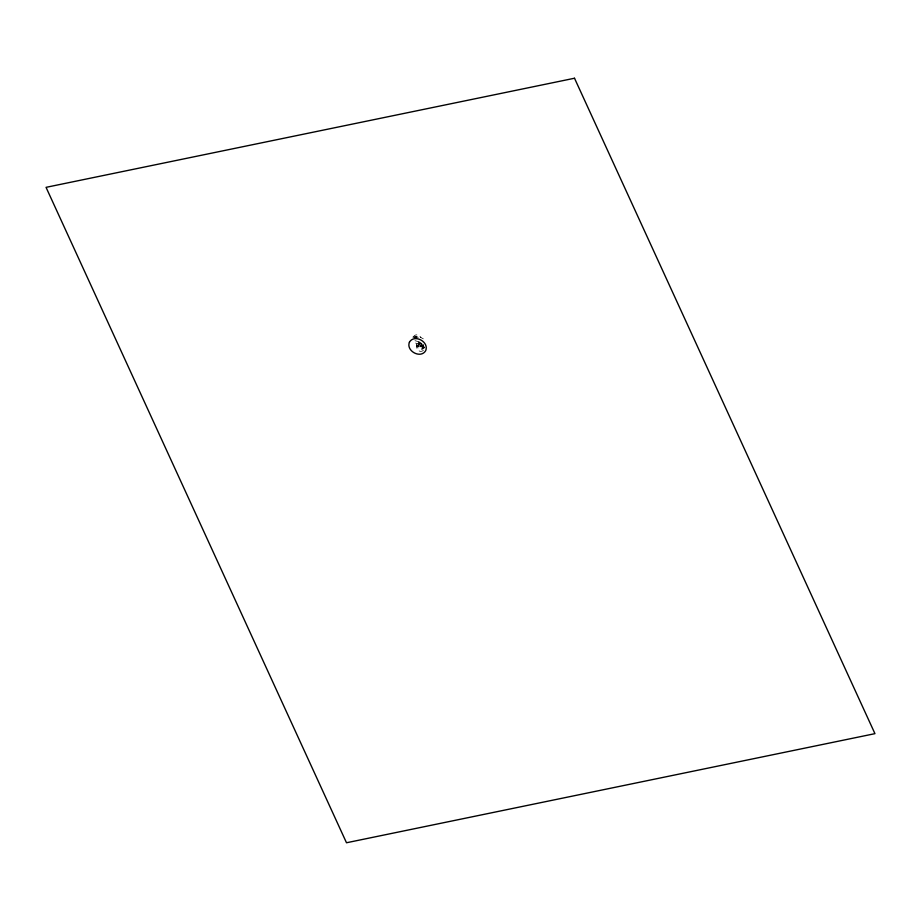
<?xml version="1.0" encoding="UTF-8"?>
<svg xmlns="http://www.w3.org/2000/svg" width="921" height="921" viewBox="0 0 921 921"><rect width="100%" height="100%" fill="white"/><g stroke="black" fill="none" stroke-linecap="round" stroke-linejoin="round"><path stroke-width="0.69" stroke-dasharray="4.61 3.45" d="M423.43 350.371C417.593 354.976 412.907 342.67 420.16 342.278M418.859 342.232L420.218 343.982L421.933 343.084L420.966 345.398L418.583 344.454L419.147 341.622M423.061 345.214C424.604 353.468 415.348 344.707 422.417 344.673M423.476 344.396C423.764 349.473 418.088 345.168 421.841 343.038M413.414 337.236C414.208 333.46 419.792 334.553 420.932 337.581M416.35 346.664L418.675 344.293L421.979 344.834M418.468 343.729L420.172 342.842M419.93 346.918L421.634 346.02L423.004 347.77M420.69 345.513C421.922 343.349 424.65 347.275 424.178 348.829L424.673 346.895C423.591 351.454 416.269 348.852 416.845 344.73M423.384 346.273L421.68 347.159L420.31 345.421M419.999 342.877L416.396 343.625L413.23 341M412.746 337.086L419.09 336.602L423.303 338.813M414.911 337.339L416.211 336.614L416.142 337.454M415.164 337.397L415.958 337.443M414.369 337.109L418.249 337.282M418.917 341.783L415.003 340.689M422.186 345.076L421.887 344.961M420.563 342.992L421.542 344.581M421.611 344.776L421.139 343.752M422.762 345.363L423.015 346.169M418.272 345.859L418.848 346.181L418.122 345.893M419.043 346.089L417.524 345.859L419.043 346.089"/><path stroke-width="1.38" d="M409.431 342.163C405.793 350.993 420.713 359.121 425.698 350.682C429.336 341.864 414.415 333.724 409.431 342.163M574.508 78.239L46.05 187.343L346.492 842.761L874.95 733.657L574.508 78.239"/></g></svg>
